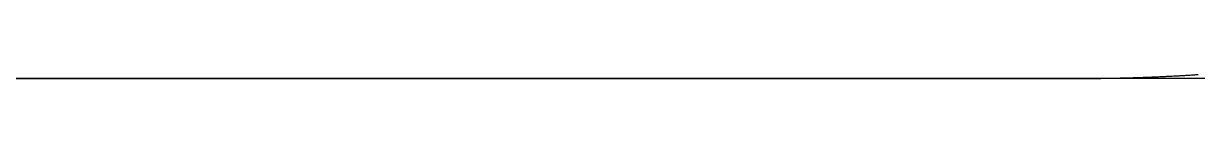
# Model space of a CAD drawing. Extents: x -14 to 315, y -179 to 16.
# Drawn here: x 236.78 to 268.01, y -178.5 to -178.39 of the extents above; entities that cross this region are included whole.
import ezdxf

# ---------------------------------------------------------------- set-up
doc = ezdxf.new("R2010")
doc.units = 0
doc.layers.add('BLACK', color=7, linetype='CONTINUOUS')

msp = doc.modelspace()

# ---------------------------------------------------------------- linework, layer by layer
at = {"layer": 'BLACK', "linetype": 'CONTINUOUS'}
for p, q in [((287.25, -178.5), (213.75, -178.5)), ((226.75, -178.5), (264.75, -178.5)), ((264.75, -178.5), (264.782909, -178.49999)), ((264.782909, -178.49999), (264.815796, -178.49996)), ((264.815796, -178.49996), (264.848635, -178.49991)), ((264.848635, -178.49991), (264.881451, -178.49984)), ((264.881451, -178.49984), (264.91422, -178.49975)), ((264.91422, -178.49975), (264.946967, -178.49964)), ((264.946967, -178.49964), (264.979666, -178.499511)), ((264.979666, -178.499511), (265.012343, -178.499361)), ((265.012343, -178.499361), (265.044973, -178.499192)), ((265.044973, -178.499192), (265.07758, -178.499003)), ((265.07758, -178.499003), (265.11014, -178.498794)), ((265.11014, -178.498794), (265.142678, -178.498565)), ((265.142678, -178.498565), (265.175169, -178.498317)), ((265.175169, -178.498317), (265.207638, -178.498048)), ((265.207638, -178.498048), (265.240059, -178.49776)), ((265.240059, -178.49776), (265.272459, -178.497453)), ((265.272459, -178.497453), (265.304811, -178.497125)), ((265.304811, -178.497125), (265.337142, -178.496778)), ((265.337142, -178.496778), (265.369426, -178.496412)), ((265.369426, -178.496412), (265.401687, -178.496025)), ((265.401687, -178.496025), (265.433902, -178.495619)), ((265.433902, -178.495619), (265.466095, -178.495194)), ((265.466095, -178.495194), (265.498242, -178.494749)), ((265.498242, -178.494749), (265.530366, -178.494284)), ((265.530366, -178.494284), (265.562444, -178.4938)), ((265.562444, -178.4938), (265.5945, -178.493297)), ((265.5945, -178.493297), (265.62651, -178.492774)), ((265.62651, -178.492774), (265.658497, -178.492231)), ((265.658497, -178.492231), (265.690439, -178.49167)), ((265.690439, -178.49167), (265.722359, -178.491088)), ((265.722359, -178.491088), (265.754232, -178.490488)), ((265.754232, -178.490488), (265.786084, -178.489867)), ((265.786084, -178.489867), (265.81789, -178.489228)), ((265.81789, -178.489228), (265.849673, -178.488569)), ((265.849673, -178.488569), (265.881411, -178.487891)), ((265.881411, -178.487891), (265.913128, -178.487194)), ((265.913128, -178.487194), (265.944798, -178.486477)), ((265.944798, -178.486477), (265.976447, -178.485741)), ((265.976447, -178.485741), (266.00805, -178.484987)), ((266.00805, -178.484987), (266.039631, -178.484212)), ((266.039631, -178.484212), (266.071167, -178.483419)), ((266.071167, -178.483419), (266.102681, -178.482606)), ((266.102681, -178.482606), (266.13415, -178.481774)), ((266.13415, -178.481774), (266.165597, -178.480923)), ((266.165597, -178.480923), (266.196999, -178.480054)), ((266.196999, -178.480054), (266.228379, -178.479164)), ((266.228379, -178.479164), (266.259714, -178.478256)), ((266.259714, -178.478256), (266.291027, -178.477329)), ((266.291027, -178.477329), (266.322295, -178.476383)), ((266.322295, -178.476383), (266.353542, -178.475418)), ((266.353542, -178.475418), (266.384744, -178.474434)), ((266.384744, -178.474434), (266.415924, -178.47343)), ((266.415924, -178.47343), (266.447059, -178.472408)), ((266.447059, -178.472408), (266.478173, -178.471367)), ((266.478173, -178.471367), (266.509242, -178.470307)), ((266.509242, -178.470307), (266.54029, -178.469228)), ((266.54029, -178.469228), (266.571293, -178.468131)), ((266.571293, -178.468131), (266.602275, -178.467014)), ((266.602275, -178.467014), (266.633212, -178.465879)), ((266.633212, -178.465879), (266.664127, -178.464724)), ((266.664127, -178.464724), (266.694999, -178.463551)), ((266.694999, -178.463551), (266.725848, -178.462359)), ((266.725848, -178.462359), (266.756654, -178.461149)), ((266.756654, -178.461149), (266.787438, -178.45992)), ((266.787438, -178.45992), (266.818178, -178.458672)), ((266.818178, -178.458672), (266.848897, -178.457405)), ((266.848897, -178.457405), (266.879572, -178.45612)), ((266.879572, -178.45612), (266.910225, -178.454816)), ((266.910225, -178.454816), (266.940835, -178.453493)), ((266.940835, -178.453493), (266.971423, -178.452152)), ((266.971423, -178.452152), (267.001967, -178.450792)), ((267.001967, -178.450792), (267.032491, -178.449414)), ((267.032491, -178.449414), (267.06297, -178.448017)), ((267.06297, -178.448017), (267.093428, -178.446601)), ((267.093428, -178.446601), (267.123843, -178.445167)), ((267.123843, -178.445167), (267.154236, -178.443715)), ((267.154236, -178.443715), (267.184586, -178.442244)), ((267.184586, -178.442244), (267.214915, -178.440754)), ((267.214915, -178.440754), (267.245201, -178.439247)), ((267.245201, -178.439247), (267.275465, -178.43772)), ((267.275465, -178.43772), (267.305686, -178.436175)), ((267.305686, -178.436175), (267.335886, -178.434612)), ((267.335886, -178.434612), (267.366043, -178.433031)), ((267.366043, -178.433031), (267.396179, -178.431431)), ((267.396179, -178.431431), (267.426271, -178.429813)), ((267.426271, -178.429813), (267.456343, -178.428176)), ((267.456343, -178.428176), (267.486372, -178.426522)), ((267.486372, -178.426522), (267.516379, -178.424848)), ((267.516379, -178.424848), (267.546344, -178.423157)), ((267.546344, -178.423157), (267.576288, -178.421447)), ((267.576288, -178.421447), (267.606189, -178.41972)), ((267.606189, -178.41972), (267.63607, -178.417974)), ((267.63607, -178.417974), (267.665907, -178.41621)), ((267.665907, -178.41621), (267.695724, -178.414427)), ((267.695724, -178.414427), (267.725498, -178.412627)), ((267.725498, -178.412627), (267.755252, -178.410808)), ((267.755252, -178.410808), (267.784963, -178.408972)), ((267.784963, -178.408972), (267.814653, -178.407116)), ((267.814653, -178.407116), (267.844301, -178.405244)), ((267.844301, -178.405244), (267.873928, -178.403353)), ((267.873928, -178.403353), (267.903513, -178.401444)), ((267.903513, -178.401444), (267.933077, -178.399517)), ((267.933077, -178.399517), (267.962599, -178.397572)), ((267.962599, -178.397572), (267.9921, -178.395609)), ((267.9921, -178.395609), (268.021559, -178.393628))]:
    msp.add_line(p, q, dxfattribs=at)

doc.saveas('drawing.dxf')
